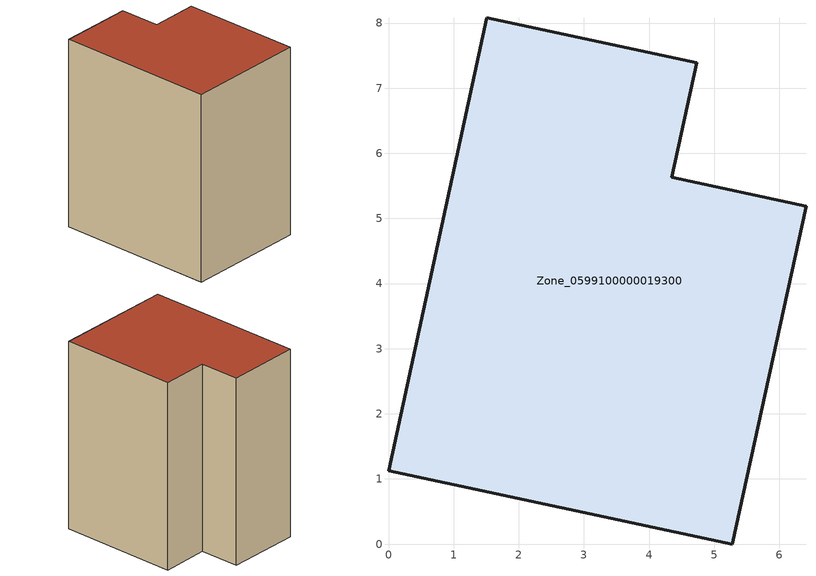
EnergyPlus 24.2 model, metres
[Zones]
Zone_0599100000019300
 floor ground (C_G): 0,1.13 1.51,8.08 4.73,7.39 4.35,5.63 6.41,5.19 5.28,0 z0
 wall outside (C_F): 1.51,8.08 0,1.13 5.28,0 6.41,5.19 4.35,5.63 4.73,7.39 1.51,8.08 z0:8.5
 roof outside (C_R): 0,1.13 5.28,0 6.41,5.19 4.35,5.63 4.73,7.39 1.51,8.08 z8.5
[BUILDING]
Pand.0599100000019300: North Axis=0; Terrain=City; Loads Convergence Tolerance Value=0.04; Temperature Convergence Tolerance Value=0.4; Solar Distribution=FullExterior; Maximum Number of Warmup Days=25; Minimum Number of Warmup Days=1
[Site:Location]
Rotterdam.The.Hague.AP_ZH_NLD Design_Conditions: Latitude=51.96; Longitude=4.45; Time Zone=1; Elevation=-4.5
[SITE:GROUNDTEMPERATURE:BUILDINGSURFACE]
18, 18, 18, 18, 18, 18, 18, 18, 18, 18, 18, 18
[MATERIAL] Thermal Absorptance=0.9; Solar Absorptance=0.7; Visible Absorptance=0.7
Name | Roughness | Thickness | Conductivity | Density | Specific Heat
G.TI.1975-1991 | MediumSmooth | 0.15 | 0.288461 | 540 | 1210
F.TI.1975-1991 | Rough | 0.3 | 0.230769 | 1920 | 840
R.TI.1975-1991 | MediumRough | 0.2 | 0.153846 | 1500 | 1000
[CONSTRUCTION]
C_G: G.TI.1975-1991
C_F: F.TI.1975-1991
C_R: R.TI.1975-1991
[ZONE]
Zone_0599100000019300: Type=1; Multiplier=1; Ceiling Height=Autocalculate; Volume=Autocalculate; Floor Area=autocalculate; Part of Total Floor Area=Yes
[ZONEINFILTRATION:DESIGNFLOWRATE]
Infil_Zone_0599100000019300: Zone or ZoneList or Space or SpaceList=Zone_0599100000019300; Schedule=AlwaysOn; Design Flow Rate Calculation Method=Flow/Area; Flow Rate per Floor Area=0.003; Constant Term Coefficient=1; Temperature Term Coefficient=0; Velocity Term Coefficient=0; Velocity Squared Term Coefficient=0
[HVACTEMPLATE:ZONE:IDEALLOADSAIRSYSTEM]
Zone_0599100000019300: Maximum Heating Supply Air Temperature=50; Minimum Cooling Supply Air Temperature=13; Maximum Heating Supply Air Humidity Ratio=0.0156; Minimum Cooling Supply Air Humidity Ratio=0.0077; Heating Limit=NoLimit; Cooling Limit=NoLimit; Dehumidification Control Type=ConstantSensibleHeatRatio; Cooling Sensible Heat Ratio=0.7; Dehumidification Setpoint=60; Humidification Control Type=None; Humidification Setpoint=30; Outdoor Air Method=None; Outdoor Air Flow Rate per Person=0.00944; Outdoor Air Flow Rate per Zone Floor Area=0; Outdoor Air Flow Rate per Zone=0; Demand Controlled Ventilation Type=None; Outdoor Air Economizer Type=NoEconomizer; Heat Recovery Type=None; Sensible Heat Recovery Effectiveness=0.7; Latent Heat Recovery Effectiveness=0.65
[ZONECONTROL:THERMOSTAT]
ThermostatControl_Zone_0599100000019300: Zone or ZoneList=Zone_0599100000019300; Control Type Schedule=DualSetpointControlType; Control 1=Thermostat_Zone_0599100000019300; Temperature Difference Between Cutout And Setpoint=0
[THERMOSTATSETPOINT:DUALSETPOINT]
Thermostat_Zone_0599100000019300: Heating Setpoint Temperature Schedule=HeatingSetpoint_Zone_0599100000019300; Cooling Setpoint Temperature Schedule=CoolingSetpoint_Zone_0599100000019300
[SCHEDULE:COMPACT]
HeatingSetpoint_Zone_0599100000019300: Through: 12/31, For: AllDays, Until: 24:00, 21
CoolingSetpoint_Zone_0599100000019300: Through: 12/31, For: AllDays, Until: 24:00, 24
DualSetpointControlType: Through: 12/31, For: AllDays, Until: 24:00, 4
AlwaysOn: Through: 12/31, For: AllDays, Until: 24:00, 1
